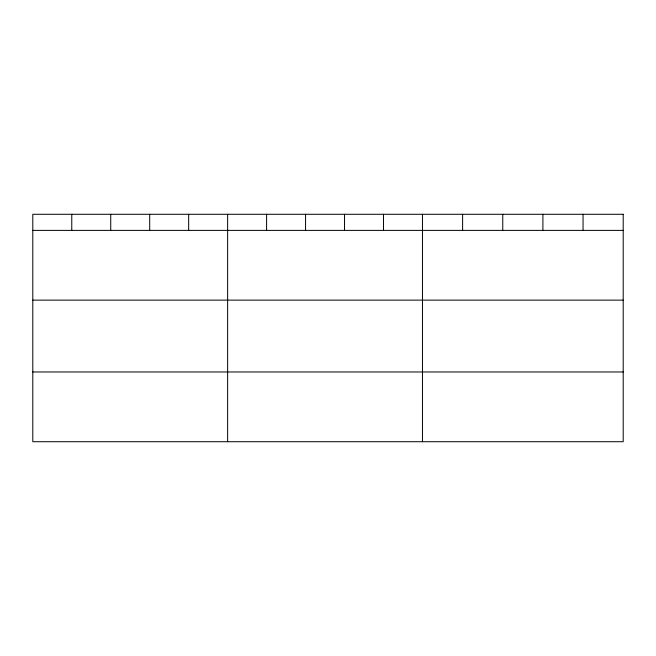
<?xml version="1.0" encoding="UTF-8"?>
<svg xmlns="http://www.w3.org/2000/svg" width="656" height="656" viewBox="0 0 656 656"><rect width="100%" height="100%" fill="white"/><g stroke="black" fill="none" stroke-linecap="round" stroke-linejoin="round"><path stroke-width="0.98" d="M32.8 230.387L623.2 230.387M32.8 300.128L623.2 300.128M32.8 371.977L623.2 371.977M583.053 214.282L583.053 230.387M542.906 214.282L542.906 230.387M502.758 214.282L502.758 230.387M462.611 214.282L462.611 230.387M422.464 214.282L422.464 441.718M383.498 214.282L383.498 230.387M344.531 214.282L344.531 230.387M305.565 214.282L305.565 230.387M266.598 214.282L266.598 230.387M227.632 214.282L227.632 441.718M188.666 214.282L188.666 230.387M149.699 214.282L149.699 230.387M110.733 214.282L110.733 230.387M71.766 214.282L71.766 230.387M623.2 214.282L32.8 214.282L32.8 441.718L623.2 441.718L623.2 214.282"/></g></svg>
